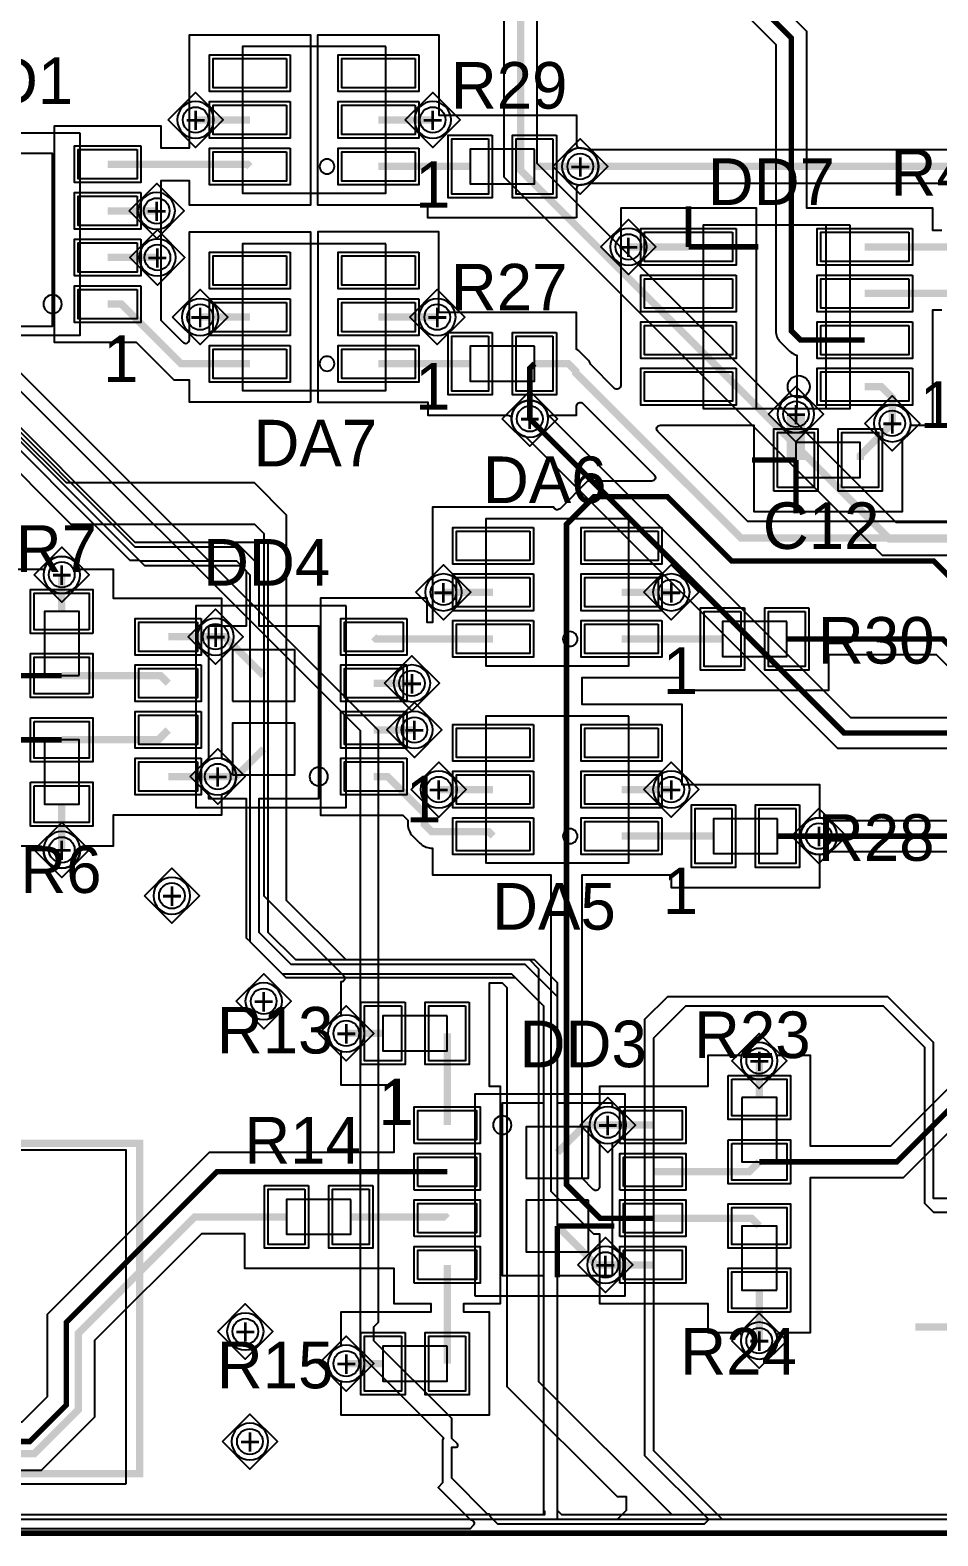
# Model space of a CAD drawing. Extents: x 0 to 245, y 0 to 119.
# Drawn here: x 58.51 to 83.24, y -0.2 to 40.84 of the extents above; entities that cross this region are included whole.
import ezdxf
from ezdxf.enums import TextEntityAlignment as Align

# ---------------------------------------------------------------- set-up
doc = ezdxf.new("R2010")
doc.units = 0
for name, color, linetype in [('BOARD_GEOMETRY_OUTLINE', 2, 'CONTINUOUS'), ('ETCH_BOTTOM', 6, 'CONTINUOUS'), ('ETCH_GND', 4, 'CONTINUOUS'), ('ETCH_PWR', 5, 'CONTINUOUS'), ('ETCH_TOP', 3, 'CONTINUOUS'), ('MANUFACTURING_NCLEGEND-1-4', 9, 'CONTINUOUS'), ('MANUFACTURING_NO_PROBE_TOP', 7, 'CONTINUOUS'), ('PACKAGE_GEOMETRY_ASSEMBLY_TOP', 11, 'CONTINUOUS'), ('PIN_BOTTOM', 20, 'CONTINUOUS'), ('PIN_SOLDERMASK_TOP', 16, 'CONTINUOUS'), ('PIN_TOP', 17, 'CONTINUOUS'), ('REF_DES_SILKSCREEN_TOP', 21, 'CONTINUOUS'), ('VIA_CLASS_BOTTOM', 31, 'CONTINUOUS'), ('VIA_CLASS_GND', 29, 'CONTINUOUS'), ('VIA_CLASS_PWR', 30, 'CONTINUOUS'), ('VIA_CLASS_TOP', 28, 'CONTINUOUS')]:
    doc.layers.add(name, color=color, linetype=linetype)

# ---------------------------------------------------------------- blocks, each defined once
blk = doc.blocks.new('FIGURE_DIAMOND')
at = {"layer": 'CDN_FIGURES'}
blk.add_lwpolyline([(-0.5, 0), (0, 0.5), (0.5, 0), (0, -0.5)], close=True, dxfattribs=at)

msp = doc.modelspace()

# ---------------------------------------------------------------- linework, layer by layer
at = {"layer": 'BOARD_GEOMETRY_OUTLINE', "const_width": 0.15}
msp.add_lwpolyline([(112.2, 118.08), (0, 118.08), (0, -0.12), (112.2, -0.12)], close=True, dxfattribs=at)
at = {"layer": 'ETCH_BOTTOM'}
for points, const_width in [([(71.875, 74.75), (71.875, 37.0214), (81.9214, 26.975), (92.7486, 26.975), (102.2436, 17.48), (105.3514, 17.48), (106.125, 18.2536), (106.125, 24.96), (107.415, 26.25)], 0.2), ([(84.625, 37.125), (73.5, 37.125)], 0.2), ([(72.125, 30.25), (80.6875, 21.6875), (96.8125, 21.6875), (102.41, 16.09), (104.875, 16.09)], 0.15), ([(63.565, 24.31), (63.815, 24.31), (64.875, 23.25)], 0.2), ([(63.625, 20.5), (64.125, 20.5), (64.875, 21.25)], 0.2), ([(80, 18.875), (86.625, 18.875), (87, 18.5)], 0.15), ([(74.25, 11), (73.625, 11), (72.875, 10.25)], 0.2), ([(72.875, 8.25), (73.935, 7.19), (74.185, 7.19)], 0.2), ([(72.875, 8.25), (74.4258, 8.25)], 0.15), ([(72.875, 6.8492), (72.875, 8.25)], 0.15)]:
    msp.add_lwpolyline(points, dxfattribs=dict(at, const_width=const_width))
for points in [[(91.9005, 26.5249), (81.735, 26.5249), (71.4249, 36.835), (71.4249, 74.5318)], [(57.25, 32.7749), (59.1251, 32.7749), (59.1251, 37.4751), (57.25, 37.4751)]]:
    msp.add_lwpolyline(points, dxfattribs=at)
for points in [[(94.1999, 74.5211), (94.1999, 47.3011), (84.4739, 37.5751), (73.7182, 37.5751), (73.7082, 37.5797, 1.557729), (73.7082, 36.6703), (73.7182, 36.6749), (84.4386, 36.6749), (102.9336, 18.1799), (103.9257, 18.1799), (103.9399, 18.1523, 0.018573), (103.9779, 18.0842, -0.585069), (103.8913, 17.9301), (102.43, 17.9301), (92.935, 27.4251), (82.1078, 27.4251), (72.3251, 37.2078), (72.3251, 74.5318)], [(110.375, 0.25), (72.875, 0.25), (72.875, 6.8999), (74.3751, 6.8999), (74.3751, 10.5144), (74.4096, 10.5261, 0.718408), (74.4096, 11.4739), (74.3751, 11.4856), (74.3751, 11.6001), (72.875, 11.6001), (72.875, 14.5), (72, 15.375), (65.625, 15.375), (64.75, 16.25), (64.75, 19.8999), (66.3751, 19.8999), (66.3751, 24.6001), (64.75, 24.6001), (64.75, 26.25), (64.25, 26.75), (61.375, 26.75), (57.25, 30.875)], [(56.8999, 30.73), (61.23, 26.3999), (61.4751, 26.3999), (61.5, 26.375), (64.1299, 26.375), (64.3999, 26.105), (64.3999, 24.6001), (63.3749, 24.6001), (63.3749, 20.9339), (63.3519, 20.9189, 0.541802), (63.3519, 20.0811), (63.3749, 20.0661), (63.3749, 19.8999), (64.3999, 19.8999), (64.3999, 16.105), (64.5024, 16.0024), (64.5, 16), (65.375, 15.125), (65.3799, 15.125), (65.48, 15.0249), (71.7251, 15.0249), (72.5, 14.25), (72.5, 11.6001), (71.3749, 11.6001), (71.3749, 6.8999), (72.5, 6.8999), (72.5, 0.5), (72.5249, 0.4751), (72.5249, 0.375), (0.5, 0.375)], [(96.6364, 21.2624), (80.5114, 21.2624), (72.0109, 29.7629), (71.9977, 29.7664, -1.740893), (72.6086, 30.3773), (72.6121, 30.3641), (80.8636, 22.1126), (96.7297, 22.1126, 0.668179)]]:
    msp.add_lwpolyline(points, format="xyb", dxfattribs=at)
for points in [[(82, 30.6251, 1), (82, 29.6249, 1)], [(59.375, 26.5001, 1), (59.375, 25.4999, 1)], [(87.1273, 18.9836, -1.740893), (86.5164, 18.3727), (86.5129, 18.3859), (86.4489, 18.4499), (80.2638, 18.4499), (80.2519, 18.443, -1.740689), (80.2519, 19.307), (80.2638, 19.3001), (86.8011, 19.3001), (87.1141, 18.9871)], [(59.375, 19.0001, 1), (59.375, 17.9999, 1)], [(67.125, 14.0001, 1), (67.125, 12.9999, 1)], [(78.375, 13.2501, 1), (78.375, 12.2499, 1)], [(78.375, 5.6251, 1), (78.375, 4.6249, 1)], [(67.125, 5.0001, 1), (67.125, 3.9999, 1)]]:
    msp.add_lwpolyline(points, format="xyb", close=True, dxfattribs=at)
at = {"layer": 'ETCH_GND'}
for points in [[(111.75, 116.25), (111.75, 0.5), (111.625, 0.375), (73, 0.375), (72.875, 0.5), (72.875, 14.875), (72.25, 15.5), (65.75, 15.5), (65, 16.25), (65, 26.875), (61.375, 26.875), (57.375, 30.875), (57.375, 61.5), (57.125, 61.75)], [(37.25, 111.125), (61.875, 111.125), (62.625, 110.375), (62.625, 81.375), (58.625, 77.375), (50.25, 77.375), (50.25, 61.625), (50.625, 61.25), (56.625, 61.25), (57, 60.875), (57, 30.875), (61.625, 26.25), (64.25, 26.25), (64.5, 26), (64.5, 16), (65.375, 15.125), (71.625, 15.125), (72.5, 14.25), (72.5, 0.375), (1, 0.375)]]:
    msp.add_lwpolyline(points, dxfattribs=at)
for points in [[(73.5, 37.6251, 1), (73.5, 36.6249, 1)], [(72.125, 30.7501, 1), (72.125, 29.7499, 1)], [(82, 30.6251, 1), (82, 29.6249, 1)], [(59.375, 26.5001, 1), (59.375, 25.4999, 1)], [(63.625, 21.0001, 1), (63.625, 19.9999, 1)], [(80, 19.3751, 1), (80, 18.3749, 1)], [(59.375, 19.0001, 1), (59.375, 17.9999, 1)], [(67.125, 14.0001, 1), (67.125, 12.9999, 1)], [(78.375, 13.2501, 1), (78.375, 12.2499, 1)], [(74.25, 11.5001, 1), (74.25, 10.4999, 1)], [(78.375, 5.6251, 1), (78.375, 4.6249, 1)], [(67.125, 5.0001, 1), (67.125, 3.9999, 1)]]:
    msp.add_lwpolyline(points, format="xyb", close=True, dxfattribs=at)
at = {"layer": 'ETCH_PWR'}
for points in [[(56.5, 46.9643), (56.5, 40.4505, -0.646208), (56.3314, 40.3745, 2.22023), (56.3314, 39.6255, -0.646208), (56.5, 39.5495), (56.5, 37.7799, -0.458098), (56.3837, 37.6796, 1.160514), (56.3837, 36.6904, -0.458098), (56.5, 36.5901), (56.5, 32.75), (67.5, 21.75), (67.5, 4.75), (69.7747, 2.4753), (69.75, 2.4156), (69.75, 1.25), (69.625, 1.125), (70.5, 0.25), (70.5052, 0.25, -0.668179), (70.5769, 0.0769), (70.5, 0), (0.75, 0)], [(88.25, 9), (83.125, 9), (83.125, 13.25), (81.875, 14.5), (75.875, 14.5), (75.25, 13.875), (75.25, 2), (77, 0.25), (76.875, 0.125), (71.25, 0.125), (71.0436, 0.3314), (71.0497, 0.3375), (71.0238, 0.4001), (70.9749, 0.4001), (69.9997, 1.3753), (69.9997, 2.2249), (70.1147, 2.2249, 0.667676), (70.1507, 2.3116), (69.9997, 2.4626), (69.9997, 3.0003), (67.875, 5.125), (67.875, 5.5), (68, 5.625), (68, 21.75), (57, 32.75)]]:
    msp.add_lwpolyline(points, format="xyb", dxfattribs=at)
for points in [[(63.02, 38.8951, 1), (63.02, 37.8949, 1)], [(69.48, 38.8951, 1), (69.48, 37.8949, 1)], [(73.5, 37.6251, 1), (73.5, 36.6249, 1)], [(61.96, 36.4151, 1), (61.96, 35.4149, 1)], [(74.81, 35.4351, 1), (74.81, 34.4349, 1)], [(61.98, 35.1451, 1), (61.98, 34.1449, 1)], [(63.145, 33.5201, 1), (63.145, 32.5199, 1)], [(69.605, 33.5201, 1), (69.605, 32.5199, 1)], [(79.375, 30.8751, 1), (79.375, 29.8749, 1)], [(72.125, 30.7501, 1), (72.125, 29.7499, 1)], [(69.77, 26.0201, 1), (69.77, 25.0199, 1)], [(75.98, 26.0201, 1), (75.98, 25.0199, 1)], [(63.565, 24.8101, 1), (63.565, 23.8099, 1)], [(68.915, 23.5401, 1), (68.915, 22.5399, 1)], [(68.98, 22.2701, 1), (68.98, 21.2699, 1)], [(69.645, 20.6451, 1), (69.645, 19.6449, 1)], [(75.98, 20.6451, 1), (75.98, 19.6449, 1)], [(80, 19.3751, 1), (80, 18.3749, 1)], [(62.375, 17.7501, 1), (62.375, 16.7499, 1)], [(64.875, 14.8751, 1), (64.875, 13.8749, 1)], [(74.185, 7.6901, 1), (74.185, 6.6899, 1)], [(64.375, 5.8751, 1), (64.375, 4.8749, 1)], [(64.5, 2.8751, 1), (64.5, 1.8749, 1)]]:
    msp.add_lwpolyline(points, format="xyb", close=True, dxfattribs=at)
msp.add_lwpolyline([(110.25, 0.25), (77.375, 0.25), (75.5, 2.125), (75.5, 13.375), (76.375, 14.25), (81.75, 14.25), (82.875, 13.125), (82.875, 8.875), (83.125, 8.625), (88.875, 8.625)], dxfattribs=at)
at = {"layer": 'ETCH_TOP'}
for points in [[(83.3499, 35.3851), (83.1001, 35.3851), (83.1001, 35.9851), (79.6751, 35.9851), (79.6751, 40.8011), (72.3011, 48.1751), (66.0251, 48.1751), (66.0251, 49.1501), (61.9749, 49.1501), (61.9749, 48.6101), (59.1749, 48.6101), (59.1749, 45.4251), (59.0511, 45.4251), (58.8001, 45.6761), (58.8001, 58.0739), (60.5511, 59.8249), (62.3011, 59.8249), (69.9518, 67.4756, -0.668179)], [(57.375, 59.875), (57.375, 29.625), (59.625, 27.375), (64.625, 27.375), (64.875, 27.125), (64.875, 17.25), (67.0518, 15.0732, -0.668179), (66.9801, 14.9001), (66.9749, 14.9001), (66.9749, 13.9783), (66.9427, 13.9657, 0.682435), (66.9427, 13.0343), (66.9749, 13.0217), (66.9749, 12.0999), (68.4249, 12.0999), (68.4249, 10.255), (63.3875, 10.255), (58.975, 5.8425), (58.975, 3.5925), (58.2825, 2.9), (41.4675, 2.9)], [(71.9489, 47.3249), (78.8249, 40.4489), (78.8249, 32.645, 0.198912), (78.9494, 32.3444), (79.1994, 32.0944, 0.116264), (79.3653, 31.9918), (79.3999, 31.9802), (79.3999, 30.5251), (78.3001, 30.5251), (78.3001, 35.9851), (74.5999, 35.9851), (74.5999, 31.1564, -0.668179), (74.4268, 31.0847), (73.7922, 31.7193), (73.7883, 31.7283, 0.094823), (73.6933, 31.8683), (73.4933, 32.0683, 0.050576), (73.4229, 32.1257), (73.4001, 32.1407), (73.4001, 33.1501), (69.6501, 33.1501), (69.6501, 35.3401), (66.3499, 35.3401), (66.3499, 30.6999), (69.3499, 30.6999), (69.3499, 30.3499), (71.5235, 30.3499, -0.413347), (71.6249, 30.2488, 0.997603), (72.6251, 30.2488, -0.413347), (72.7265, 30.3499), (73.4001, 30.3499), (73.4001, 30.5936, -0.668179), (73.5732, 30.6653), (75.5153, 28.7232, -0.668179), (75.4436, 28.5501), (73.6989, 28.5501), (72.9482, 27.7994, -0.56122), (72.7799, 27.8401), (69.4749, 27.8401), (69.4749, 24.7001), (69.3251, 24.7001), (69.3251, 25.3601), (66.4249, 25.3601), (66.4249, 19.4499), (68.6636, 19.4499), (68.7999, 19.3136), (68.7999, 19.2, 0.198929), (68.9317, 18.8817), (69.1317, 18.6817, 0.185561), (69.4268, 18.5505), (69.4749, 18.548), (69.4749, 17.8249), (72.6999, 17.8249), (72.6999, 9.1989), (73.8639, 8.0349), (74.0249, 8.0349), (74.0249, 6.1399), (76.9749, 6.1399), (76.9749, 5.3499), (77.7863, 5.3499, -0.476068), (77.8856, 5.2277, 1.231876), (78.8644, 5.2277, -0.476068), (78.9637, 5.3499), (79.7751, 5.3499), (79.7751, 9.5749), (82.3011, 9.5749), (85.051, 12.3248)], [(111.75, 0.375), (76, 0.375), (72.375, 4), (72.375, 15.25), (72.125, 15.5), (67.125, 15.5), (65.5, 17.125), (65.5, 27.625), (64.625, 28.5), (59.5, 28.5), (58.125, 29.875), (58.125, 44.904, -0.668179)], [(84.4364, 27.4501), (78.0614, 27.4501), (75.6097, 29.9018, -0.668179), (75.6814, 30.0749), (78.2249, 30.0749), (78.2249, 27.7249), (82.2751, 27.7249), (82.2751, 29.7066), (82.2958, 29.7218, 0.190743), (82.4917, 30.0335), (82.4994, 30.0749), (83.1001, 30.0749), (83.1001, 33.2149), (83.3499, 33.2149)], [(57.9749, 26.1501), (58.8967, 26.1501), (58.9093, 26.1823, -0.682435), (59.8407, 26.1823), (59.8533, 26.1501), (60.7751, 26.1501), (60.7751, 25.3601), (63.7251, 25.3601), (63.7251, 20.9915), (63.7619, 20.981, -0.755099), (63.7619, 20.019), (63.7251, 20.0085), (63.7251, 19.4499), (60.7751, 19.4499), (60.7751, 18.5999), (59.9765, 18.5999, 0.413347), (59.8751, 18.4988, -0.997603), (58.8749, 18.4988, 0.413347), (58.7735, 18.5999), (57.9749, 18.5999)], [(84.6988, 13.175), (81.9489, 10.4251), (79.7751, 10.4251), (79.7751, 12.9001), (78.8533, 12.9001), (78.8407, 12.9323, 0.682435), (77.9093, 12.9323), (77.8967, 12.9001), (76.9749, 12.9001), (76.9749, 12.0501), (74.0249, 12.0501), (74.0249, 11.4475), (73.9996, 11.4329, 0.576813), (73.9996, 10.5671), (74.0249, 10.5525), (74.0249, 9.3211, -0.668179), (73.8518, 9.2494), (73.5501, 9.5511), (73.5501, 17.8249), (75.9749, 17.8249), (75.9749, 17.4749), (80.0251, 17.4749), (80.0251, 18.3736), (80.0572, 18.3781, 0.891312), (80.0572, 19.3719), (80.0251, 19.3764), (80.0251, 20.2751), (76.2751, 20.2751), (76.2751, 22.4651), (73.5501, 22.4651), (73.5501, 23.1999), (76.2249, 23.1999), (76.2249, 22.8499), (80.2751, 22.8499), (80.2751, 23.8249), (83.1989, 23.8249), (85.4499, 21.5739)], [(40.9289, 1.5999), (58.8211, 1.5999), (60.2751, 3.0539), (60.2751, 5.1386), (63.1864, 8.0499), (64.3499, 8.0499), (64.3499, 7.0999), (68.4249, 7.0999), (68.4249, 6.1399), (69.4249, 6.1399), (69.4249, 5.9001), (66.9749, 5.9001), (66.9749, 4.9783), (66.9427, 4.9657, 0.682435), (66.9427, 4.0343), (66.9749, 4.0217), (66.9749, 3.0999), (71.0251, 3.0999), (71.0251, 5.9001), (70.3251, 5.9001), (70.3251, 6.1399), (71.3251, 6.1399), (71.3251, 12.0501), (71.0251, 12.0501), (71.0251, 14.875), (71.375, 14.875), (71.5, 14.75), (71.5, 3.875), (74.5, 0.875), (74.75, 0.875), (74.75, 0.5), (74.5, 0.25), (1.125, 0.25)]]:
    msp.add_lwpolyline(points, format="xyb", dxfattribs=at)
for points, const_width in [([(64.875, 47.75), (72.125, 47.75), (79.25, 40.625), (79.25, 32.645), (79.5, 32.395), (81.25, 32.395)], 0.15), ([(64.5, 38.395), (63.02, 38.395)], 0.2), ([(68, 38.395), (69.48, 38.395)], 0.2), ([(60.625, 37.185), (64.44, 37.185), (64.5, 37.125)], 0.2), ([(68, 37.125), (70.5, 37.125)], 0.2), ([(72.25, 37.125), (73.5, 37.125)], 0.2), ([(60.625, 35.915), (61.96, 35.915)], 0.2), ([(76.45, 34.935), (76.45, 36.0358)], 0.15), ([(76.45, 34.935), (74.81, 34.935)], 0.2), ([(76.45, 34.935), (78.3508, 34.935)], 0.15), ([(81.25, 34.935), (84.56, 34.935), (84.75, 35.125)], 0.2), ([(60.625, 34.645), (61.98, 34.645)], 0.2), ([(81.25, 33.665), (84.46, 33.665), (84.75, 33.375)], 0.2), ([(64.5, 31.75), (62.625, 31.75), (61, 33.375), (60.625, 33.375)], 0.2), ([(64.5, 33.02), (63.145, 33.02)], 0.2), ([(68, 33.02), (69.605, 33.02)], 0.2), ([(68, 31.75), (70.5, 31.75)], 0.2), ([(72.125, 30.25), (72.125, 31.625), (72.25, 31.75)], 0.15), ([(89.5, 24.625), (86.625, 24.625), (84.25, 27), (77.875, 27), (73.375, 31.5), (73.375, 31.55), (73.175, 31.75), (72.25, 31.75)], 0.2), ([(82, 30.125), (82, 30.825), (81.7, 31.125), (81.25, 31.125)], 0.2), ([(79.375, 29.125), (79.375, 30.375)], 0.5), ([(81.125, 29.125), (81.125, 29.25), (82, 30.125)], 0.2), ([(78.1742, 29.125), (79.375, 29.125)], 0.15), ([(79.375, 27.6742), (79.375, 29.125)], 0.15), ([(89.5, 23.325), (89.425, 23.25), (86.25, 23.25), (83.125, 26.375), (77.625, 26.375), (75.875, 28.125), (73.875, 28.125), (73.125, 27.375), (73.125, 9.375), (74.04, 8.46), (75.475, 8.46)], 0.15), ([(59.375, 25), (59.375, 26)], 0.2), ([(71.125, 25.52), (69.77, 25.52)], 0.2), ([(74.625, 25.52), (75.98, 25.52)], 0.2), ([(62.275, 24.31), (63.565, 24.31)], 0.2), ([(71.125, 24.25), (67.935, 24.25), (67.875, 24.31)], 0.2), ([(77.375, 24.25), (74.625, 24.25)], 0.2), ([(89.5, 16.825), (89.45, 16.875), (87.25, 16.875), (85.875, 18.25), (85.875, 21.75), (83.375, 24.25), (79.125, 24.25)], 0.15), ([(104.875, 23.71), (106.21, 22.375), (108.625, 22.375), (110, 21), (110, 13.5), (109.2499, 12.7499), (84.8749, 12.7499), (82.125, 10), (78.375, 10)], 0.15), ([(45.9, 7.04), (45.75, 7.19), (45.75, 12.375), (47.75, 14.375), (47.75, 21.125), (49.875, 23.25), (59.375, 23.25)], 0.15), ([(59.375, 23.25), (62.065, 23.25), (62.275, 23.04)], 0.2), ([(67.875, 23.04), (68.915, 23.04)], 0.2), ([(59.375, 21.5), (62.005, 21.5), (62.275, 21.77)], 0.2), ([(67.875, 21.77), (68.98, 21.77)], 0.2), ([(59.375, 21.5), (57.75, 21.5)], 0.15), ([(62.275, 20.5), (63.625, 20.5)], 0.2), ([(71.125, 18.875), (71, 19), (69.45, 19), (69.25, 19.2), (69.25, 19.5), (68.25, 20.5), (67.875, 20.5)], 0.2), ([(71.125, 20.145), (69.645, 20.145)], 0.2), ([(74.625, 20.145), (75.98, 20.145)], 0.2), ([(59.375, 19.75), (59.375, 18.5)], 0.2), ([(77.125, 18.875), (74.625, 18.875)], 0.2), ([(78.875, 18.875), (80, 18.875)], 0.15), ([(68.125, 13.5), (67.125, 13.5)], 0.2), ([(69.875, 13.5), (69.875, 11)], 0.2), ([(78.375, 11.75), (78.375, 12.75)], 0.2), ([(75.475, 11), (74.25, 11)], 0.2), ([(75.475, 9.73), (78.105, 9.73), (78.375, 10)], 0.2), ([(40.82, 7.04), (39.625, 5.845), (39.625, 4), (41.25, 2.375), (58.5, 2.375), (59.5, 3.375), (59.5, 5.625), (63.605, 9.73), (69.875, 9.73)], 0.15), ([(34.875, 3.5), (39.6653, 3.5), (41.1153, 2.05), (58.6347, 2.05), (59.825, 3.2403), (59.825, 5.325), (63, 8.5), (65.5, 8.5)], 0.2), ([(67.25, 8.5), (69.835, 8.5), (69.875, 8.46)], 0.2), ([(75.475, 8.46), (78.165, 8.46), (78.375, 8.25)], 0.2), ([(69.875, 4.5), (69.875, 7.19)], 0.2), ([(75.475, 7.19), (74.185, 7.19)], 0.2), ([(78.375, 6.5), (78.375, 5.125)], 0.2), ([(68.125, 4.5), (67.125, 4.5)], 0.2)]:
    msp.add_lwpolyline(points, dxfattribs=dict(at, const_width=const_width))
for points in [[(66.1501, 30.6999), (62.8499, 30.6999), (62.8499, 31.2999), (62.4386, 31.2999), (61.4136, 32.3249), (59.1749, 32.3249), (59.1749, 38.2351), (62.0751, 38.2351), (62.0751, 37.6351), (62.8499, 37.6351), (62.8499, 40.7151), (66.1501, 40.7151), (66.1501, 36.0749), (62.8499, 36.0749), (62.8499, 36.7349), (62.0751, 36.7349), (62.0751, 32.9364), (62.6768, 32.3347, 0.668179), (62.8499, 32.4064), (62.8499, 35.3401), (66.1501, 35.3401)], [(73.4001, 35.7249), (69.3499, 35.7249), (69.3499, 36.0749), (66.3499, 36.0749), (66.3499, 40.7151), (69.6501, 40.7151), (69.6501, 38.5251), (73.4001, 38.5251), (73.4001, 37.7265, 0.413347), (73.5012, 37.6251, -0.997603), (73.5012, 36.6249, 0.413347), (73.4001, 36.5235)]]:
    msp.add_lwpolyline(points, format="xyb", close=True, dxfattribs=at)
at = {"layer": 'MANUFACTURING_NO_PROBE_TOP', "const_width": 0.2}
msp.add_lwpolyline([(15.25, 10.5), (15.25, 1.5), (61.5, 1.5), (61.5, 10.5)], close=True, dxfattribs=at)
msp.add_lwpolyline([(82.625, 5.5), (84.375, 5.5)], dxfattribs=at)
at = {"layer": 'PACKAGE_GEOMETRY_ASSEMBLY_TOP'}
for points in [[(68.2, 40.395), (64.3, 40.395), (64.3, 36.395), (68.2, 36.395)], [(59.875, 38.03), (55.775, 38.03), (55.775, 32.53), (59.875, 32.53)], [(72.25, 37.6), (70.5, 37.6), (70.5, 36.65), (72.25, 36.65)], [(80.85, 35.53), (76.85, 35.53), (76.85, 30.53), (80.85, 30.53)], [(68.2, 35.02), (64.3, 35.02), (64.3, 31.02), (68.2, 31.02)], [(72.25, 32.225), (70.5, 32.225), (70.5, 31.275), (72.25, 31.275)], [(79.375, 28.65), (81.125, 28.65), (81.125, 29.6), (79.375, 29.6)], [(74.825, 27.52), (70.925, 27.52), (70.925, 23.52), (74.825, 23.52)], [(67.125, 25.155), (63.025, 25.155), (63.025, 19.655), (67.125, 19.655)], [(59.85, 23.25), (59.85, 25), (58.9, 25), (58.9, 23.25)], [(79.125, 24.725), (77.375, 24.725), (77.375, 23.775), (79.125, 23.775)], [(74.825, 22.145), (70.925, 22.145), (70.925, 18.145), (74.825, 18.145)], [(58.9, 21.5), (58.9, 19.75), (59.85, 19.75), (59.85, 21.5)], [(78.875, 19.35), (77.125, 19.35), (77.125, 18.4), (78.875, 18.4)], [(69.875, 13.975), (68.125, 13.975), (68.125, 13.025), (69.875, 13.025)], [(70.625, 6.345), (74.725, 6.345), (74.725, 11.845), (70.625, 11.845)], [(77.9, 11.75), (77.9, 10), (78.85, 10), (78.85, 11.75)], [(61.13, 1.22), (61.13, 10.32), (15.43, 10.32), (15.43, 1.22)], [(67.25, 8.975), (65.5, 8.975), (65.5, 8.025), (67.25, 8.025)], [(78.85, 6.5), (78.85, 8.25), (77.9, 8.25), (77.9, 6.5)], [(69.875, 4.975), (68.125, 4.975), (68.125, 4.025), (69.875, 4.025)]]:
    msp.add_lwpolyline(points, close=True, dxfattribs=at)
for points in [[(66.6, 36.925, 0.414214), (66.8, 37.125, 0.414214), (66.6, 37.325, 0.414214), (66.4, 37.125, 0.414214), (66.6, 36.925)], [(59.125, 33.125, 0.414214), (59.375, 33.375, 0.414214), (59.125, 33.625, 0.414214), (58.875, 33.375, 0.414214), (59.125, 33.125)], [(66.6, 31.55, 0.414214), (66.8, 31.75, 0.414214), (66.6, 31.95, 0.414214), (66.4, 31.75, 0.414214), (66.6, 31.55)], [(79.45, 30.825, -0.414214), (79.15, 31.125, -0.414214), (79.45, 31.425, -0.414214), (79.75, 31.125, -0.414214), (79.45, 30.825)], [(73.225, 24.05, 0.414214), (73.425, 24.25, 0.414214), (73.225, 24.45, 0.414214), (73.025, 24.25, 0.414214), (73.225, 24.05)], [(66.375, 20.25, 0.414214), (66.625, 20.5, 0.414214), (66.375, 20.75, 0.414214), (66.125, 20.5, 0.414214), (66.375, 20.25)], [(73.225, 18.675, 0.414214), (73.425, 18.875, 0.414214), (73.225, 19.075, 0.414214), (73.025, 18.875, 0.414214), (73.225, 18.675)], [(71.375, 11.25, 0.414214), (71.125, 11, 0.414214), (71.375, 10.75, 0.414214), (71.625, 11, 0.414214), (71.375, 11.25)]]:
    msp.add_lwpolyline(points, format="xyb", close=True, dxfattribs=at)
msp.add_lwpolyline([(80.2, 30.53), (80.2, 35.53)], dxfattribs=at)
at = {"layer": 'PIN_BOTTOM'}
for points in [[(64.025, 22.55), (65.725, 22.55), (65.725, 23.95), (64.025, 23.95)], [(64.025, 20.55), (65.725, 20.55), (65.725, 21.95), (64.025, 21.95)], [(73.725, 10.95), (72.025, 10.95), (72.025, 9.55), (73.725, 9.55)], [(73.725, 8.95), (72.025, 8.95), (72.025, 7.55), (73.725, 7.55)]]:
    msp.add_lwpolyline(points, close=True, dxfattribs=at)
at = {"layer": 'PIN_SOLDERMASK_TOP'}
for points in [[(65.6, 40.165), (65.6, 39.165), (63.4, 39.165), (63.4, 40.165)], [(69.1, 40.165), (69.1, 39.165), (66.9, 39.165), (66.9, 40.165)], [(65.6, 38.895), (65.6, 37.895), (63.4, 37.895), (63.4, 38.895)], [(69.1, 38.895), (69.1, 37.895), (66.9, 37.895), (66.9, 38.895)], [(71.1, 37.975), (71.1, 36.275), (69.9, 36.275), (69.9, 37.975)], [(72.85, 37.975), (72.85, 36.275), (71.65, 36.275), (71.65, 37.975)], [(61.525, 37.685), (61.525, 36.685), (59.725, 36.685), (59.725, 37.685)], [(65.6, 37.625), (65.6, 36.625), (63.4, 36.625), (63.4, 37.625)], [(69.1, 37.625), (69.1, 36.625), (66.9, 36.625), (66.9, 37.625)], [(61.525, 36.415), (61.525, 35.415), (59.725, 35.415), (59.725, 36.415)], [(77.75, 35.435), (77.75, 34.435), (75.15, 34.435), (75.15, 35.435)], [(82.55, 35.435), (82.55, 34.435), (79.95, 34.435), (79.95, 35.435)], [(61.525, 35.145), (61.525, 34.145), (59.725, 34.145), (59.725, 35.145)], [(65.6, 34.79), (65.6, 33.79), (63.4, 33.79), (63.4, 34.79)], [(69.1, 34.79), (69.1, 33.79), (66.9, 33.79), (66.9, 34.79)], [(77.75, 34.165), (77.75, 33.165), (75.15, 33.165), (75.15, 34.165)], [(82.55, 34.165), (82.55, 33.165), (79.95, 33.165), (79.95, 34.165)], [(61.525, 33.875), (61.525, 32.875), (59.725, 32.875), (59.725, 33.875)], [(65.6, 33.52), (65.6, 32.52), (63.4, 32.52), (63.4, 33.52)], [(69.1, 33.52), (69.1, 32.52), (66.9, 32.52), (66.9, 33.52)], [(77.75, 32.895), (77.75, 31.895), (75.15, 31.895), (75.15, 32.895)], [(82.55, 32.895), (82.55, 31.895), (79.95, 31.895), (79.95, 32.895)], [(71.1, 32.6), (71.1, 30.9), (69.9, 30.9), (69.9, 32.6)], [(72.85, 32.6), (72.85, 30.9), (71.65, 30.9), (71.65, 32.6)], [(65.6, 32.25), (65.6, 31.25), (63.4, 31.25), (63.4, 32.25)], [(69.1, 32.25), (69.1, 31.25), (66.9, 31.25), (66.9, 32.25)], [(77.75, 31.625), (77.75, 30.625), (75.15, 30.625), (75.15, 31.625)], [(82.55, 31.625), (82.55, 30.625), (79.95, 30.625), (79.95, 31.625)], [(78.775, 28.275), (78.775, 29.975), (79.975, 29.975), (79.975, 28.275)], [(80.525, 28.275), (80.525, 29.975), (81.725, 29.975), (81.725, 28.275)], [(72.225, 27.29), (72.225, 26.29), (70.025, 26.29), (70.025, 27.29)], [(75.725, 27.29), (75.725, 26.29), (73.525, 26.29), (73.525, 27.29)], [(72.225, 26.02), (72.225, 25.02), (70.025, 25.02), (70.025, 26.02)], [(75.725, 26.02), (75.725, 25.02), (73.525, 25.02), (73.525, 26.02)], [(60.225, 24.4), (58.525, 24.4), (58.525, 25.6), (60.225, 25.6)], [(77.975, 25.1), (77.975, 23.4), (76.775, 23.4), (76.775, 25.1)], [(79.725, 25.1), (79.725, 23.4), (78.525, 23.4), (78.525, 25.1)], [(63.175, 24.81), (63.175, 23.81), (61.375, 23.81), (61.375, 24.81)], [(68.775, 24.81), (68.775, 23.81), (66.975, 23.81), (66.975, 24.81)], [(72.225, 24.75), (72.225, 23.75), (70.025, 23.75), (70.025, 24.75)], [(75.725, 24.75), (75.725, 23.75), (73.525, 23.75), (73.525, 24.75)], [(60.225, 22.65), (58.525, 22.65), (58.525, 23.85), (60.225, 23.85)], [(63.175, 23.54), (63.175, 22.54), (61.375, 22.54), (61.375, 23.54)], [(68.775, 23.54), (68.775, 22.54), (66.975, 22.54), (66.975, 23.54)], [(63.175, 22.27), (63.175, 21.27), (61.375, 21.27), (61.375, 22.27)], [(68.775, 22.27), (68.775, 21.27), (66.975, 21.27), (66.975, 22.27)], [(58.525, 22.1), (60.225, 22.1), (60.225, 20.9), (58.525, 20.9)], [(72.225, 21.915), (72.225, 20.915), (70.025, 20.915), (70.025, 21.915)], [(75.725, 21.915), (75.725, 20.915), (73.525, 20.915), (73.525, 21.915)], [(63.175, 21), (63.175, 20), (61.375, 20), (61.375, 21)], [(68.775, 21), (68.775, 20), (66.975, 20), (66.975, 21)], [(72.225, 20.645), (72.225, 19.645), (70.025, 19.645), (70.025, 20.645)], [(75.725, 20.645), (75.725, 19.645), (73.525, 19.645), (73.525, 20.645)], [(58.525, 20.35), (60.225, 20.35), (60.225, 19.15), (58.525, 19.15)], [(77.725, 19.725), (77.725, 18.025), (76.525, 18.025), (76.525, 19.725)], [(79.475, 19.725), (79.475, 18.025), (78.275, 18.025), (78.275, 19.725)], [(72.225, 19.375), (72.225, 18.375), (70.025, 18.375), (70.025, 19.375)], [(75.725, 19.375), (75.725, 18.375), (73.525, 18.375), (73.525, 19.375)], [(68.725, 14.35), (68.725, 12.65), (67.525, 12.65), (67.525, 14.35)], [(70.475, 14.35), (70.475, 12.65), (69.275, 12.65), (69.275, 14.35)], [(77.525, 12.35), (79.225, 12.35), (79.225, 11.15), (77.525, 11.15)], [(68.975, 10.5), (68.975, 11.5), (70.775, 11.5), (70.775, 10.5)], [(74.575, 10.5), (74.575, 11.5), (76.375, 11.5), (76.375, 10.5)], [(77.525, 10.6), (79.225, 10.6), (79.225, 9.4), (77.525, 9.4)], [(68.975, 9.23), (68.975, 10.23), (70.775, 10.23), (70.775, 9.23)], [(74.575, 9.23), (74.575, 10.23), (76.375, 10.23), (76.375, 9.23)], [(66.1, 9.35), (66.1, 7.65), (64.9, 7.65), (64.9, 9.35)], [(67.85, 9.35), (67.85, 7.65), (66.65, 7.65), (66.65, 9.35)], [(68.975, 7.96), (68.975, 8.96), (70.775, 8.96), (70.775, 7.96)], [(74.575, 7.96), (74.575, 8.96), (76.375, 8.96), (76.375, 7.96)], [(79.225, 7.65), (77.525, 7.65), (77.525, 8.85), (79.225, 8.85)], [(68.975, 6.69), (68.975, 7.69), (70.775, 7.69), (70.775, 6.69)], [(74.575, 6.69), (74.575, 7.69), (76.375, 7.69), (76.375, 6.69)], [(79.225, 5.9), (77.525, 5.9), (77.525, 7.1), (79.225, 7.1)], [(68.725, 5.35), (68.725, 3.65), (67.525, 3.65), (67.525, 5.35)], [(70.475, 5.35), (70.475, 3.65), (69.275, 3.65), (69.275, 5.35)]]:
    msp.add_lwpolyline(points, close=True, dxfattribs=at)
at = {"layer": 'PIN_TOP'}
for points in [[(65.5, 40.065), (65.5, 39.265), (63.5, 39.265), (63.5, 40.065)], [(69, 40.065), (69, 39.265), (67, 39.265), (67, 40.065)], [(65.5, 38.795), (65.5, 37.995), (63.5, 37.995), (63.5, 38.795)], [(69, 38.795), (69, 37.995), (67, 37.995), (67, 38.795)], [(71, 37.875), (71, 36.375), (70, 36.375), (70, 37.875)], [(72.75, 37.875), (72.75, 36.375), (71.75, 36.375), (71.75, 37.875)], [(61.425, 37.585), (61.425, 36.785), (59.825, 36.785), (59.825, 37.585)], [(65.5, 37.525), (65.5, 36.725), (63.5, 36.725), (63.5, 37.525)], [(69, 37.525), (69, 36.725), (67, 36.725), (67, 37.525)], [(61.425, 36.315), (61.425, 35.515), (59.825, 35.515), (59.825, 36.315)], [(77.65, 35.335), (77.65, 34.535), (75.25, 34.535), (75.25, 35.335)], [(82.45, 35.335), (82.45, 34.535), (80.05, 34.535), (80.05, 35.335)], [(61.425, 35.045), (61.425, 34.245), (59.825, 34.245), (59.825, 35.045)], [(65.5, 34.69), (65.5, 33.89), (63.5, 33.89), (63.5, 34.69)], [(69, 34.69), (69, 33.89), (67, 33.89), (67, 34.69)], [(77.65, 34.065), (77.65, 33.265), (75.25, 33.265), (75.25, 34.065)], [(82.45, 34.065), (82.45, 33.265), (80.05, 33.265), (80.05, 34.065)], [(61.425, 33.775), (61.425, 32.975), (59.825, 32.975), (59.825, 33.775)], [(65.5, 33.42), (65.5, 32.62), (63.5, 32.62), (63.5, 33.42)], [(69, 33.42), (69, 32.62), (67, 32.62), (67, 33.42)], [(71, 32.5), (71, 31), (70, 31), (70, 32.5)], [(72.75, 32.5), (72.75, 31), (71.75, 31), (71.75, 32.5)], [(77.65, 32.795), (77.65, 31.995), (75.25, 31.995), (75.25, 32.795)], [(82.45, 32.795), (82.45, 31.995), (80.05, 31.995), (80.05, 32.795)], [(65.5, 32.15), (65.5, 31.35), (63.5, 31.35), (63.5, 32.15)], [(69, 32.15), (69, 31.35), (67, 31.35), (67, 32.15)], [(77.65, 31.525), (77.65, 30.725), (75.25, 30.725), (75.25, 31.525)], [(82.45, 31.525), (82.45, 30.725), (80.05, 30.725), (80.05, 31.525)], [(78.875, 28.375), (78.875, 29.875), (79.875, 29.875), (79.875, 28.375)], [(80.625, 28.375), (80.625, 29.875), (81.625, 29.875), (81.625, 28.375)], [(72.125, 27.19), (72.125, 26.39), (70.125, 26.39), (70.125, 27.19)], [(75.625, 27.19), (75.625, 26.39), (73.625, 26.39), (73.625, 27.19)], [(72.125, 25.92), (72.125, 25.12), (70.125, 25.12), (70.125, 25.92)], [(75.625, 25.92), (75.625, 25.12), (73.625, 25.12), (73.625, 25.92)], [(60.125, 24.5), (58.625, 24.5), (58.625, 25.5), (60.125, 25.5)], [(63.075, 24.71), (63.075, 23.91), (61.475, 23.91), (61.475, 24.71)], [(68.675, 24.71), (68.675, 23.91), (67.075, 23.91), (67.075, 24.71)], [(72.125, 24.65), (72.125, 23.85), (70.125, 23.85), (70.125, 24.65)], [(75.625, 24.65), (75.625, 23.85), (73.625, 23.85), (73.625, 24.65)], [(77.875, 25), (77.875, 23.5), (76.875, 23.5), (76.875, 25)], [(79.625, 25), (79.625, 23.5), (78.625, 23.5), (78.625, 25)], [(60.125, 22.75), (58.625, 22.75), (58.625, 23.75), (60.125, 23.75)], [(63.075, 23.44), (63.075, 22.64), (61.475, 22.64), (61.475, 23.44)], [(68.675, 23.44), (68.675, 22.64), (67.075, 22.64), (67.075, 23.44)], [(63.075, 22.17), (63.075, 21.37), (61.475, 21.37), (61.475, 22.17)], [(68.675, 22.17), (68.675, 21.37), (67.075, 21.37), (67.075, 22.17)], [(58.625, 22), (60.125, 22), (60.125, 21), (58.625, 21)], [(72.125, 21.815), (72.125, 21.015), (70.125, 21.015), (70.125, 21.815)], [(75.625, 21.815), (75.625, 21.015), (73.625, 21.015), (73.625, 21.815)], [(63.075, 20.9), (63.075, 20.1), (61.475, 20.1), (61.475, 20.9)], [(68.675, 20.9), (68.675, 20.1), (67.075, 20.1), (67.075, 20.9)], [(72.125, 20.545), (72.125, 19.745), (70.125, 19.745), (70.125, 20.545)], [(75.625, 20.545), (75.625, 19.745), (73.625, 19.745), (73.625, 20.545)], [(58.625, 20.25), (60.125, 20.25), (60.125, 19.25), (58.625, 19.25)], [(77.625, 19.625), (77.625, 18.125), (76.625, 18.125), (76.625, 19.625)], [(79.375, 19.625), (79.375, 18.125), (78.375, 18.125), (78.375, 19.625)], [(72.125, 19.275), (72.125, 18.475), (70.125, 18.475), (70.125, 19.275)], [(75.625, 19.275), (75.625, 18.475), (73.625, 18.475), (73.625, 19.275)], [(68.625, 14.25), (68.625, 12.75), (67.625, 12.75), (67.625, 14.25)], [(70.375, 14.25), (70.375, 12.75), (69.375, 12.75), (69.375, 14.25)], [(77.625, 12.25), (79.125, 12.25), (79.125, 11.25), (77.625, 11.25)], [(69.075, 10.6), (69.075, 11.4), (70.675, 11.4), (70.675, 10.6)], [(74.675, 10.6), (74.675, 11.4), (76.275, 11.4), (76.275, 10.6)], [(77.625, 10.5), (79.125, 10.5), (79.125, 9.5), (77.625, 9.5)], [(69.075, 9.33), (69.075, 10.13), (70.675, 10.13), (70.675, 9.33)], [(74.675, 9.33), (74.675, 10.13), (76.275, 10.13), (76.275, 9.33)], [(66, 9.25), (66, 7.75), (65, 7.75), (65, 9.25)], [(67.75, 9.25), (67.75, 7.75), (66.75, 7.75), (66.75, 9.25)], [(69.075, 8.06), (69.075, 8.86), (70.675, 8.86), (70.675, 8.06)], [(74.675, 8.06), (74.675, 8.86), (76.275, 8.86), (76.275, 8.06)], [(79.125, 7.75), (77.625, 7.75), (77.625, 8.75), (79.125, 8.75)], [(69.075, 6.79), (69.075, 7.59), (70.675, 7.59), (70.675, 6.79)], [(74.675, 6.79), (74.675, 7.59), (76.275, 7.59), (76.275, 6.79)], [(79.125, 6), (77.625, 6), (77.625, 7), (79.125, 7)], [(68.625, 5.25), (68.625, 3.75), (67.625, 3.75), (67.625, 5.25)], [(70.375, 5.25), (70.375, 3.75), (69.375, 3.75), (69.375, 5.25)]]:
    msp.add_lwpolyline(points, close=True, dxfattribs=at)
at = {"layer": 'VIA_CLASS_BOTTOM'}
for centre in [(63.02, 38.395), (69.48, 38.395), (73.5, 37.125), (61.96, 35.915), (61.98, 34.645), (74.81, 34.935), (63.145, 33.02), (69.605, 33.02), (72.125, 30.25), (79.375, 30.375), (82, 30.125), (59.375, 26), (69.77, 25.52), (75.98, 25.52), (63.565, 24.31), (68.915, 23.04), (68.98, 21.77), (63.625, 20.5), (69.645, 20.145), (75.98, 20.145), (80, 18.875), (59.375, 18.5), (62.375, 17.25), (64.875, 14.375), (67.125, 13.5), (78.375, 12.75), (74.25, 11), (74.185, 7.19), (64.375, 5.375), (78.375, 5.125), (67.125, 4.5), (64.5, 2.375)]:
    msp.add_circle(centre, 0.35, dxfattribs=at)
at = {"layer": 'VIA_CLASS_GND'}
for centre in [(63.02, 38.395), (69.48, 38.395), (73.5, 37.125), (61.96, 35.915), (61.98, 34.645), (74.81, 34.935), (63.145, 33.02), (69.605, 33.02), (72.125, 30.25), (79.375, 30.375), (82, 30.125), (59.375, 26), (69.77, 25.52), (75.98, 25.52), (63.565, 24.31), (68.915, 23.04), (68.98, 21.77), (63.625, 20.5), (69.645, 20.145), (75.98, 20.145), (80, 18.875), (59.375, 18.5), (62.375, 17.25), (64.875, 14.375), (67.125, 13.5), (78.375, 12.75), (74.25, 11), (74.185, 7.19), (64.375, 5.375), (78.375, 5.125), (67.125, 4.5), (64.5, 2.375)]:
    msp.add_circle(centre, 0.35, dxfattribs=at)
at = {"layer": 'VIA_CLASS_PWR'}
for centre in [(63.02, 38.395), (69.48, 38.395), (73.5, 37.125), (61.96, 35.915), (61.98, 34.645), (74.81, 34.935), (63.145, 33.02), (69.605, 33.02), (72.125, 30.25), (79.375, 30.375), (82, 30.125), (59.375, 26), (69.77, 25.52), (75.98, 25.52), (63.565, 24.31), (68.915, 23.04), (68.98, 21.77), (63.625, 20.5), (69.645, 20.145), (75.98, 20.145), (80, 18.875), (59.375, 18.5), (62.375, 17.25), (64.875, 14.375), (67.125, 13.5), (78.375, 12.75), (74.25, 11), (74.185, 7.19), (64.375, 5.375), (78.375, 5.125), (67.125, 4.5), (64.5, 2.375)]:
    msp.add_circle(centre, 0.35, dxfattribs=at)
at = {"layer": 'VIA_CLASS_TOP'}
for centre in [(63.02, 38.395), (69.48, 38.395), (73.5, 37.125), (61.96, 35.915), (61.98, 34.645), (74.81, 34.935), (63.145, 33.02), (69.605, 33.02), (72.125, 30.25), (79.375, 30.375), (82, 30.125), (59.375, 26), (69.77, 25.52), (75.98, 25.52), (63.565, 24.31), (68.915, 23.04), (68.98, 21.77), (63.625, 20.5), (69.645, 20.145), (75.98, 20.145), (80, 18.875), (59.375, 18.5), (62.375, 17.25), (64.875, 14.375), (67.125, 13.5), (78.375, 12.75), (74.25, 11), (74.185, 7.19), (64.375, 5.375), (78.375, 5.125), (67.125, 4.5), (64.5, 2.375)]:
    msp.add_circle(centre, 0.35, dxfattribs=at)

# ---------------------------------------------------------------- block references
at = {"layer": 'MANUFACTURING_NCLEGEND-1-4', "xscale": 1.5, "yscale": 1.5}
for p in [(63.02, 38.395), (69.48, 38.395), (73.5, 37.125), (61.96, 35.915), (61.98, 34.645), (74.81, 34.935), (63.145, 33.02), (69.605, 33.02), (72.125, 30.25), (79.375, 30.375), (82, 30.125), (59.375, 26), (69.77, 25.52), (75.98, 25.52), (63.565, 24.31), (68.915, 23.04), (68.98, 21.77), (63.625, 20.5), (69.645, 20.145), (75.98, 20.145), (80, 18.875), (59.375, 18.5), (62.375, 17.25), (64.875, 14.375), (67.125, 13.5), (78.375, 12.75), (74.25, 11), (74.185, 7.19), (64.375, 5.375), (78.375, 5.125), (67.125, 4.5), (64.5, 2.375)]:
    msp.add_blockref('FIGURE_DIAMOND', p, dxfattribs=at)

# ---------------------------------------------------------------- texts
at = {"layer": 'MANUFACTURING_NCLEGEND-1-4'}
for p in [(63.02, 38.395), (69.48, 38.395), (73.5, 37.125), (61.96, 35.915), (61.98, 34.645), (74.81, 34.935), (63.145, 33.02), (69.605, 33.02), (72.125, 30.25), (79.375, 30.375), (82, 30.125), (59.375, 26), (69.77, 25.52), (75.98, 25.52), (63.565, 24.31), (68.915, 23.04), (68.98, 21.77), (63.625, 20.5), (69.645, 20.145), (75.98, 20.145), (80, 18.875), (59.375, 18.5), (62.375, 17.25), (64.875, 14.375), (67.125, 13.5), (78.375, 12.75), (74.25, 11), (74.185, 7.19), (64.375, 5.375), (78.375, 5.125), (67.125, 4.5), (64.5, 2.375)]:
    msp.add_text('+', height=0.75, dxfattribs=at).set_placement(p, align=Align.MIDDLE_CENTER)
at = {"layer": 'MANUFACTURING_NO_PROBE_TOP', "width": 1.02}
for p in [(69, 36), (60.5, 31.25), (69, 30.5), (82.75, 30), (75.75, 22.75), (68.75, 19.25), (75.75, 16.75), (68, 11)]:
    msp.add_text('1', height=1.27, dxfattribs=at).set_placement(p)
at = {"layer": 'REF_DES_SILKSCREEN_TOP', "width": 1.02}
for s, p in [('DD1', (56.222, 38.8266)), ('R29', (69.972, 38.7016)), ('DD7', (76.972, 36.0766)), ('R457', (81.9493, 36.3266)), ('R27', (69.972, 33.2016)), ('DA7', (64.597, 28.9516)), ('DA6', (70.847, 27.9516)), ('C12', (78.472, 26.7017)), ('R7', (58.1197, 26.0766)), ('DD4', (63.222, 25.7016)), ('R30', (79.972, 23.5766)), ('R28', (79.972, 18.2016)), ('R6', (58.2447, 17.3267)), ('DA5', (71.097, 16.3267)), ('R13', (63.597, 12.9517)), ('R23', (76.597, 12.8267)), ('DD3', (71.847, 12.5767)), ('R14', (64.347, 9.9516)), ('R24', (76.222, 4.2016)), ('R15', (63.597, 3.8266))]:
    msp.add_text(s, height=1.27, dxfattribs=at).set_placement(p)

doc.saveas('drawing.dxf')
